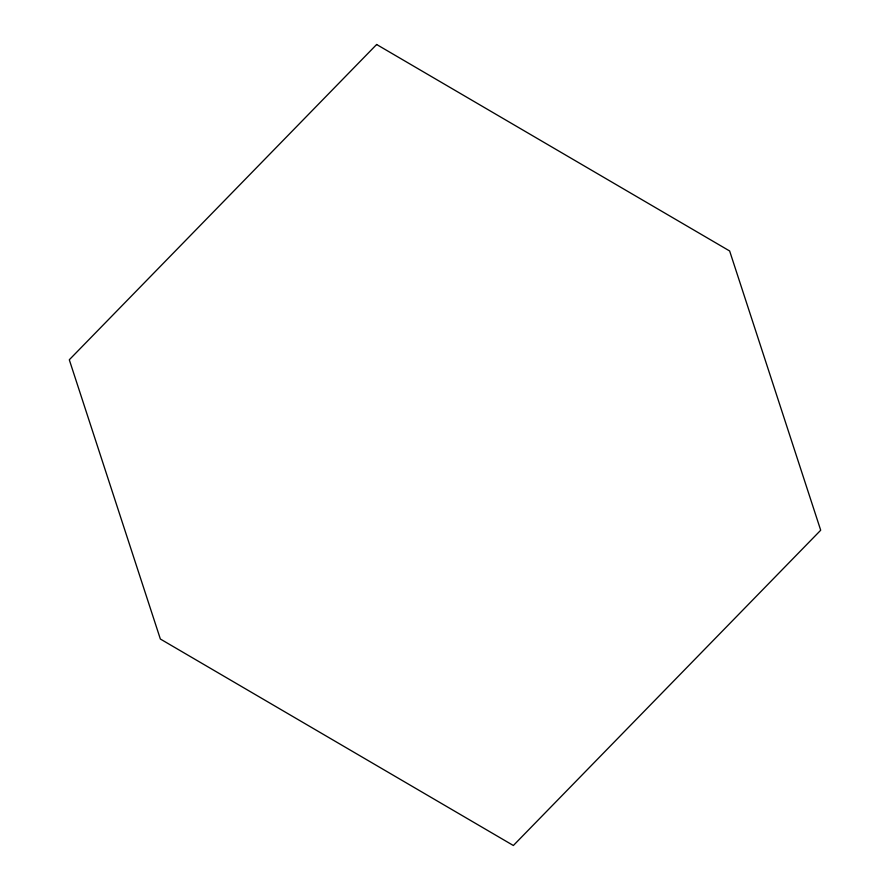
<?xml version="1.0" encoding="UTF-8"?>
<svg xmlns="http://www.w3.org/2000/svg" width="890" height="890" viewBox="0 0 890 890"><rect width="100%" height="100%" fill="white"/><g stroke="black" fill="none" stroke-linecap="round" stroke-linejoin="round"><path stroke-width="1.33" d="M376.637 44.5L69.298 359.771L160.356 639.02L513.363 845.5L820.702 530.229L729.644 250.98L376.637 44.5"/></g></svg>
